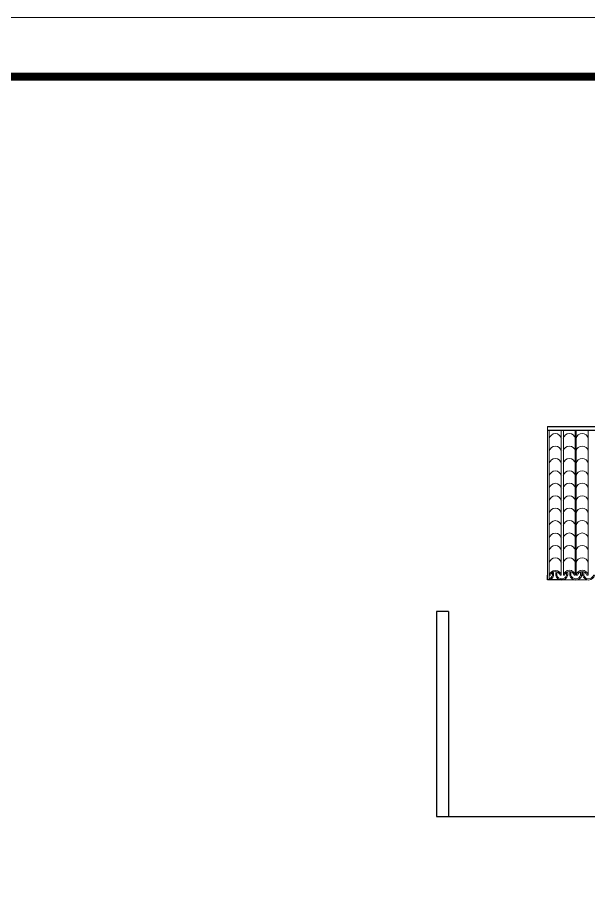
# Model space of a CAD drawing. Header units: millimetres. Extents: x 1345 to 2117, y 1214 to 1365.
# Drawn here: x 1455.98 to 1463.22, y 1284.45 to 1295.59 of the extents above; entities that cross this region are included whole.
import ezdxf

# ---------------------------------------------------------------- set-up
doc = ezdxf.new("R2010")
doc.units = ezdxf.units.MM
doc.header["$LTSCALE"] = 0.5
for name, color, linetype in [('02', 2, 'Continuous'), ('COZINHA', 7, 'Continuous'), ('parede', 2, 'Continuous')]:
    doc.layers.add(name, color=color, linetype=linetype)
doc.layers.add('E-lay-9', color=9, linetype='Continuous', lineweight=9)

msp = doc.modelspace()

# ---------------------------------------------------------------- linework, layer by layer
at = {"color": 4, "linetype": 'ByBlock'}
for p, q in [((1464.369, 1290.357), (1462.706, 1290.357)), ((1462.706, 1288.461), (1462.706, 1288.523)), ((1462.906, 1288.461), (1462.706, 1288.461))]:
    msp.add_line(p, q, dxfattribs=at)
at = {"layer": '02', "lineweight": 18}
msp.add_lwpolyline([(1435.537, 1251.038), (1496.737, 1251.038), (1496.737, 1295.588), (1435.537, 1295.588)], close=True, dxfattribs=at)
at = {"layer": '02', "lineweight": 18, "const_width": 0.1}
msp.add_lwpolyline([(1436.287, 1251.788), (1495.987, 1251.788), (1495.987, 1294.838), (1436.287, 1294.838)], close=True, dxfattribs=at)
at = {"layer": 'COZINHA', "color": 4}
msp.add_line((1462.706, 1290.405), (1470.298, 1290.405), dxfattribs=at)
at = {"layer": 'E-lay-9', "color": 4, "lineweight": 18}
for p, q in [((1462.706, 1288.523), (1462.706, 1290.405)), ((1462.728, 1290.357), (1462.728, 1288.46)), ((1462.88, 1288.522), (1462.88, 1290.357)), ((1462.906, 1290.357), (1462.906, 1288.521)), ((1463.058, 1288.523), (1463.058, 1290.357)), ((1463.069, 1288.523), (1463.069, 1290.357)), ((1463.221, 1288.523), (1463.221, 1290.357))]:
    msp.add_line(p, q, dxfattribs=at)
at = {"layer": 'E-lay-9', "color": 0, "lineweight": 18}
for p, q in [((1462.767, 1288.521), (1462.767, 1288.556)), ((1462.783, 1288.521), (1462.783, 1288.556)), ((1462.809, 1288.522), (1462.809, 1288.557)), ((1462.824, 1288.522), (1462.824, 1288.557)), ((1462.946, 1288.522), (1462.946, 1288.557)), ((1462.961, 1288.522), (1462.961, 1288.557)), ((1462.987, 1288.523), (1462.987, 1288.558)), ((1463.003, 1288.523), (1463.003, 1288.558)), ((1463.124, 1288.523), (1463.124, 1288.558)), ((1463.14, 1288.523), (1463.14, 1288.558)), ((1463.15, 1288.523), (1463.15, 1288.558)), ((1463.165, 1288.523), (1463.165, 1288.558)), ((1462.706, 1288.461), (1463.206, 1288.461))]:
    msp.add_line(p, q, dxfattribs=at)
at = {"layer": 'E-lay-9', "color": 0, "lineweight": 18, "flags": 128}
for points in [[(1462.728, 1288.52), (1462.743, 1288.52, -0.788263), (1462.864, 1288.52), (1462.88, 1288.52, 0.827036)], [(1462.809, 1288.522), (1462.824, 1288.522, 0.788263), (1462.946, 1288.522), (1462.961, 1288.522, -0.827036)], [(1462.906, 1288.521), (1462.922, 1288.521, -0.788263), (1463.043, 1288.521), (1463.058, 1288.521, 0.827036)], [(1462.987, 1288.523), (1463.003, 1288.523, 0.788263), (1463.124, 1288.523), (1463.14, 1288.523, -0.827036)], [(1463.069, 1288.521), (1463.084, 1288.521, -0.788263), (1463.205, 1288.521), (1463.221, 1288.521, 0.827036)], [(1463.15, 1288.523), (1463.165, 1288.523, 0.788263), (1463.287, 1288.523), (1463.302, 1288.523, -0.827036)]]:
    msp.add_lwpolyline(points, format="xyb", close=True, dxfattribs=at)
msp.add_lwpolyline([(1462.728, 1288.477, 0.253765), (1462.767, 1288.521), (1462.783, 1288.521, -0.284833), (1462.728, 1288.461)], format="xyb", dxfattribs=at)
at = {"layer": 'E-lay-9', "color": 4, "lineweight": 18}
for centre, start, end in [((1462.804, 1290.238), 10.8161, 169.1839), ((1462.982, 1290.239), 10.8161, 169.1839), ((1463.145, 1290.239), 10.8161, 169.1839), ((1462.804, 1290.08), 10.8161, 169.1839), ((1462.982, 1290.081), 10.8161, 169.1839), ((1463.145, 1290.081), 10.8161, 169.1839), ((1462.804, 1289.923), 10.8161, 169.1839), ((1462.982, 1289.924), 10.8161, 169.1839), ((1463.145, 1289.924), 10.8161, 169.1839), ((1462.804, 1289.765), 10.8161, 169.1839), ((1462.982, 1289.766), 10.8161, 169.1839), ((1463.145, 1289.766), 10.8161, 169.1839), ((1462.804, 1289.608), 10.8161, 169.1839), ((1462.982, 1289.609), 10.8161, 169.1839), ((1463.145, 1289.609), 10.8161, 169.1839), ((1462.804, 1289.45), 10.8161, 169.1839), ((1462.982, 1289.451), 10.8161, 169.1839), ((1463.145, 1289.451), 10.8161, 169.1839), ((1462.804, 1289.293), 10.8161, 169.1839), ((1462.982, 1289.294), 10.8161, 169.1839), ((1463.145, 1289.294), 10.8161, 169.1839), ((1462.804, 1289.135), 10.8161, 169.1839), ((1462.982, 1289.136), 10.8161, 169.1839), ((1463.145, 1289.136), 10.8161, 169.1839), ((1462.804, 1288.978), 10.8161, 169.1839), ((1462.982, 1288.979), 10.8161, 169.1839), ((1463.145, 1288.979), 10.8161, 169.1839), ((1462.804, 1288.82), 10.8161, 169.1839), ((1462.982, 1288.821), 10.8161, 169.1839), ((1463.145, 1288.821), 10.8161, 169.1839), ((1462.804, 1288.663), 10.8161, 169.1839), ((1462.982, 1288.664), 10.8161, 169.1839), ((1463.145, 1288.664), 10.8161, 169.1839), ((1463.138, 1288.418), 33.5179, 36.4641)]:
    msp.add_arc(centre, 0.0776, start, end, dxfattribs=at)
at = {"layer": 'E-lay-9', "color": 0, "lineweight": 18}
msp.add_arc((1462.976, 1288.418), 0.0776, 33.5179, 36.4641, dxfattribs=at)
at = {"layer": 'parede'}
for p, q in [((1461.298, 1288.063), (1461.298, 1285.463)), ((1461.448, 1288.063), (1461.298, 1288.063)), ((1461.448, 1288.063), (1461.448, 1285.463)), ((1461.298, 1285.463), (1470.298, 1285.463))]:
    msp.add_line(p, q, dxfattribs=at)

doc.saveas('drawing.dxf')
